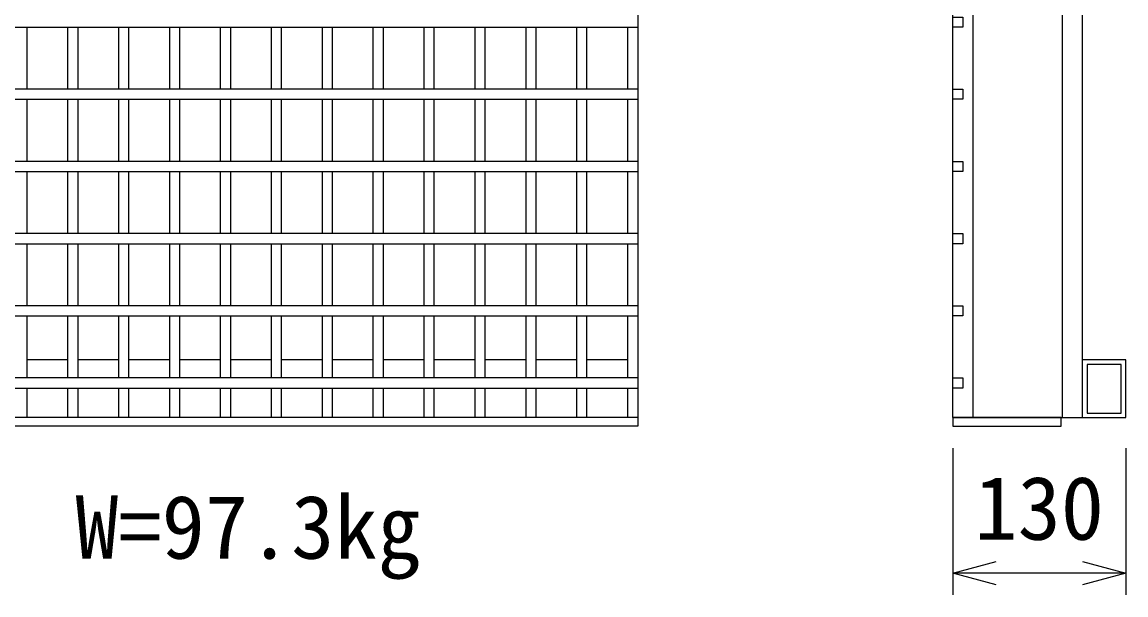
# Model space of a CAD drawing. Units: millimetres, scale not verified. Extents: x -33600 to 33600, y -11880 to 11880.
# Drawn here: x -17443 to -16678, y -6077 to -5680 of the extents above; entities that cross this region are included whole.
import ezdxf
from ezdxf.enums import TextEntityAlignment as Align

# ---------------------------------------------------------------- set-up
doc = ezdxf.new("R2010")
doc.units = ezdxf.units.MM
doc.header["$LTSCALE"] = 40
doc.layers.add('0-0_DIM', color=7, linetype='Continuous', lineweight=25)
doc.layers.add('0-2_HATCH', color=6, linetype='Continuous', lineweight=25)
doc.styles.add('ＭＳ ゴシック', font='')
doc.styles.get('ＭＳ ゴシック').set_extended_font_data('MS Gothic')

msp = doc.modelspace()

# ---------------------------------------------------------------- linework, layer by layer
at = {"layer": '0-0_DIM'}
for p, q in [((-16797.5, -5975.68), (-16797.5, -6077.27)), ((-16677.5, -5975.68), (-16677.5, -6077.27)), ((-16677.5, -6062.27), (-16797.5, -6062.27))]:
    msp.add_line(p, q, dxfattribs=at)
for points in [[(-16767.5, -6070.3), (-16797.5, -6062.27), (-16767.5, -6054.23)], [(-16707.5, -6054.23), (-16677.5, -6062.27), (-16707.5, -6070.3)]]:
    msp.add_lwpolyline(points, dxfattribs=at)
at = {"layer": '0-2_HATCH'}
for p, q in [((-17015.84, -5250.46), (-17015.84, -5960.46)), ((-16797.5, -5954.46), (-16797.5, -5256.46)), ((-16783.5, -5954.46), (-16783.5, -5256.46)), ((-16721.5, -5954.46), (-16721.5, -5256.46)), ((-16707.5, -5954.46), (-16707.5, -5256.46)), ((-18010.84, -5683.96), (-17015.84, -5683.96)), ((-17439.27, -5726.96), (-17439.27, -5683.96)), ((-17410.98, -5726.96), (-17410.98, -5683.96)), ((-17403.98, -5726.96), (-17403.98, -5683.96)), ((-17375.7, -5726.96), (-17375.7, -5683.96)), ((-17368.7, -5726.96), (-17368.7, -5683.96)), ((-17340.41, -5726.96), (-17340.41, -5683.96)), ((-17333.41, -5726.96), (-17333.41, -5683.96)), ((-17305.13, -5726.96), (-17305.13, -5683.96)), ((-17298.13, -5726.96), (-17298.13, -5683.96)), ((-17269.84, -5726.96), (-17269.84, -5683.96)), ((-17262.84, -5726.96), (-17262.84, -5683.96)), ((-17234.56, -5726.96), (-17234.56, -5683.96)), ((-17227.56, -5726.96), (-17227.56, -5683.96)), ((-17199.27, -5726.96), (-17199.27, -5683.96)), ((-17192.27, -5726.96), (-17192.27, -5683.96)), ((-17163.98, -5726.96), (-17163.98, -5683.96)), ((-17156.98, -5726.96), (-17156.98, -5683.96)), ((-17128.7, -5726.96), (-17128.7, -5683.96)), ((-17121.7, -5726.96), (-17121.7, -5683.96)), ((-17093.41, -5726.96), (-17093.41, -5683.96)), ((-17086.41, -5726.96), (-17086.41, -5683.96)), ((-17058.13, -5726.96), (-17058.13, -5683.96)), ((-17051.13, -5726.96), (-17051.13, -5683.96)), ((-17022.84, -5726.96), (-17022.84, -5683.96)), ((-17015.84, -5726.96), (-18010.84, -5726.96)), ((-18010.84, -5733.96), (-17015.84, -5733.96)), ((-17439.27, -5776.96), (-17439.27, -5733.96)), ((-17410.98, -5776.96), (-17410.98, -5733.96)), ((-17403.98, -5776.96), (-17403.98, -5733.96)), ((-17375.7, -5776.96), (-17375.7, -5733.96)), ((-17368.7, -5776.96), (-17368.7, -5733.96)), ((-17340.41, -5776.96), (-17340.41, -5733.96)), ((-17333.41, -5776.96), (-17333.41, -5733.96)), ((-17305.13, -5776.96), (-17305.13, -5733.96)), ((-17298.13, -5776.96), (-17298.13, -5733.96)), ((-17269.84, -5776.96), (-17269.84, -5733.96)), ((-17262.84, -5776.96), (-17262.84, -5733.96)), ((-17234.56, -5776.96), (-17234.56, -5733.96)), ((-17227.56, -5776.96), (-17227.56, -5733.96)), ((-17199.27, -5776.96), (-17199.27, -5733.96)), ((-17192.27, -5776.96), (-17192.27, -5733.96)), ((-17163.98, -5776.96), (-17163.98, -5733.96)), ((-17156.98, -5776.96), (-17156.98, -5733.96)), ((-17128.7, -5776.96), (-17128.7, -5733.96)), ((-17121.7, -5776.96), (-17121.7, -5733.96)), ((-17093.41, -5776.96), (-17093.41, -5733.96)), ((-17086.41, -5776.96), (-17086.41, -5733.96)), ((-17058.13, -5776.96), (-17058.13, -5733.96)), ((-17051.13, -5776.96), (-17051.13, -5733.96)), ((-17022.84, -5776.96), (-17022.84, -5733.96)), ((-17015.84, -5776.96), (-18010.84, -5776.96)), ((-18010.84, -5783.96), (-17015.84, -5783.96)), ((-17439.27, -5826.96), (-17439.27, -5783.96)), ((-17410.98, -5826.96), (-17410.98, -5783.96)), ((-17403.98, -5826.96), (-17403.98, -5783.96)), ((-17375.7, -5826.96), (-17375.7, -5783.96)), ((-17368.7, -5826.96), (-17368.7, -5783.96)), ((-17340.41, -5826.96), (-17340.41, -5783.96)), ((-17333.41, -5826.96), (-17333.41, -5783.96)), ((-17305.13, -5826.96), (-17305.13, -5783.96)), ((-17298.13, -5826.96), (-17298.13, -5783.96)), ((-17269.84, -5826.96), (-17269.84, -5783.96)), ((-17262.84, -5826.96), (-17262.84, -5783.96)), ((-17234.56, -5826.96), (-17234.56, -5783.96)), ((-17227.56, -5826.96), (-17227.56, -5783.96)), ((-17199.27, -5826.96), (-17199.27, -5783.96)), ((-17192.27, -5826.96), (-17192.27, -5783.96)), ((-17163.98, -5826.96), (-17163.98, -5783.96)), ((-17156.98, -5826.96), (-17156.98, -5783.96)), ((-17128.7, -5826.96), (-17128.7, -5783.96)), ((-17121.7, -5826.96), (-17121.7, -5783.96)), ((-17093.41, -5826.96), (-17093.41, -5783.96)), ((-17086.41, -5826.96), (-17086.41, -5783.96)), ((-17058.13, -5826.96), (-17058.13, -5783.96)), ((-17051.13, -5826.96), (-17051.13, -5783.96)), ((-17022.84, -5826.96), (-17022.84, -5783.96)), ((-17015.84, -5826.96), (-18010.84, -5826.96)), ((-18010.84, -5833.96), (-17015.84, -5833.96)), ((-17439.27, -5876.96), (-17439.27, -5833.96)), ((-17410.98, -5876.96), (-17410.98, -5833.96)), ((-17403.98, -5876.96), (-17403.98, -5833.96)), ((-17375.7, -5876.96), (-17375.7, -5833.96)), ((-17368.7, -5876.96), (-17368.7, -5833.96)), ((-17340.41, -5876.96), (-17340.41, -5833.96)), ((-17333.41, -5876.96), (-17333.41, -5833.96)), ((-17305.13, -5876.96), (-17305.13, -5833.96)), ((-17298.13, -5876.96), (-17298.13, -5833.96)), ((-17269.84, -5876.96), (-17269.84, -5833.96)), ((-17262.84, -5876.96), (-17262.84, -5833.96)), ((-17234.56, -5876.96), (-17234.56, -5833.96)), ((-17227.56, -5876.96), (-17227.56, -5833.96)), ((-17199.27, -5876.96), (-17199.27, -5833.96)), ((-17192.27, -5876.96), (-17192.27, -5833.96)), ((-17163.98, -5876.96), (-17163.98, -5833.96)), ((-17156.98, -5876.96), (-17156.98, -5833.96)), ((-17128.7, -5876.96), (-17128.7, -5833.96)), ((-17121.7, -5876.96), (-17121.7, -5833.96)), ((-17093.41, -5876.96), (-17093.41, -5833.96)), ((-17086.41, -5876.96), (-17086.41, -5833.96)), ((-17058.13, -5876.96), (-17058.13, -5833.96)), ((-17051.13, -5876.96), (-17051.13, -5833.96)), ((-17022.84, -5876.96), (-17022.84, -5833.96)), ((-17015.84, -5876.96), (-18010.84, -5876.96)), ((-18010.84, -5883.96), (-17015.84, -5883.96)), ((-17439.27, -5926.96), (-17439.27, -5883.96)), ((-17410.98, -5926.96), (-17410.98, -5883.96)), ((-17403.98, -5926.96), (-17403.98, -5883.96)), ((-17375.7, -5926.96), (-17375.7, -5883.96)), ((-17368.7, -5926.96), (-17368.7, -5883.96)), ((-17340.41, -5926.96), (-17340.41, -5883.96)), ((-17333.41, -5926.96), (-17333.41, -5883.96)), ((-17305.13, -5926.96), (-17305.13, -5883.96)), ((-17298.13, -5926.96), (-17298.13, -5883.96)), ((-17269.84, -5926.96), (-17269.84, -5883.96)), ((-17262.84, -5926.96), (-17262.84, -5883.96)), ((-17234.56, -5926.96), (-17234.56, -5883.96)), ((-17227.56, -5926.96), (-17227.56, -5883.96)), ((-17199.27, -5926.96), (-17199.27, -5883.96)), ((-17192.27, -5926.96), (-17192.27, -5883.96)), ((-17163.98, -5926.96), (-17163.98, -5883.96)), ((-17156.98, -5926.96), (-17156.98, -5883.96)), ((-17128.7, -5926.96), (-17128.7, -5883.96)), ((-17121.7, -5926.96), (-17121.7, -5883.96)), ((-17093.41, -5926.96), (-17093.41, -5883.96)), ((-17086.41, -5926.96), (-17086.41, -5883.96)), ((-17058.13, -5926.96), (-17058.13, -5883.96)), ((-17051.13, -5926.96), (-17051.13, -5883.96)), ((-17022.84, -5926.96), (-17022.84, -5883.96)), ((-17410.98, -5914.46), (-17439.27, -5914.46)), ((-17375.7, -5914.46), (-17403.98, -5914.46)), ((-17340.41, -5914.46), (-17368.7, -5914.46)), ((-17305.13, -5914.46), (-17333.41, -5914.46)), ((-17269.84, -5914.46), (-17298.13, -5914.46)), ((-17234.56, -5914.46), (-17262.84, -5914.46)), ((-17199.27, -5914.46), (-17227.56, -5914.46)), ((-17163.98, -5914.46), (-17192.27, -5914.46)), ((-17128.7, -5914.46), (-17156.98, -5914.46)), ((-17093.41, -5914.46), (-17121.7, -5914.46)), ((-17058.13, -5914.46), (-17086.41, -5914.46)), ((-17022.84, -5914.46), (-17051.13, -5914.46)), ((-16707.5, -5954.46), (-16707.5, -5914.46)), ((-17015.84, -5926.96), (-18010.84, -5926.96)), ((-18010.84, -5933.96), (-17015.84, -5933.96)), ((-17439.27, -5954.46), (-17439.27, -5933.96)), ((-17410.98, -5954.46), (-17410.98, -5933.96)), ((-17403.98, -5954.46), (-17403.98, -5933.96)), ((-17375.7, -5954.46), (-17375.7, -5933.96)), ((-17368.7, -5954.46), (-17368.7, -5933.96)), ((-17340.41, -5954.46), (-17340.41, -5933.96)), ((-17333.41, -5954.46), (-17333.41, -5933.96)), ((-17305.13, -5954.46), (-17305.13, -5933.96)), ((-17298.13, -5954.46), (-17298.13, -5933.96)), ((-17269.84, -5954.46), (-17269.84, -5933.96)), ((-17262.84, -5954.46), (-17262.84, -5933.96)), ((-17234.56, -5954.46), (-17234.56, -5933.96)), ((-17227.56, -5954.46), (-17227.56, -5933.96)), ((-17199.27, -5954.46), (-17199.27, -5933.96)), ((-17192.27, -5954.46), (-17192.27, -5933.96)), ((-17163.98, -5954.46), (-17163.98, -5933.96)), ((-17156.98, -5954.46), (-17156.98, -5933.96)), ((-17128.7, -5954.46), (-17128.7, -5933.96)), ((-17121.7, -5954.46), (-17121.7, -5933.96)), ((-17093.41, -5954.46), (-17093.41, -5933.96)), ((-17086.41, -5954.46), (-17086.41, -5933.96)), ((-17058.13, -5954.46), (-17058.13, -5933.96)), ((-17051.13, -5954.46), (-17051.13, -5933.96)), ((-17022.84, -5954.46), (-17022.84, -5933.96)), ((-17015.84, -5954.46), (-18010.84, -5954.46)), ((-17015.84, -5960.46), (-18010.84, -5960.46)), ((-16797.5, -5954.46), (-16707.5, -5954.46))]:
    msp.add_line(p, q, dxfattribs=at)
for points in [[(-16797.5, -5683.96), (-16797.5, -5676.96), (-16790.5, -5676.96), (-16790.5, -5683.96)], [(-16797.5, -5733.96), (-16797.5, -5726.96), (-16790.5, -5726.96), (-16790.5, -5733.96)], [(-16797.5, -5783.96), (-16797.5, -5776.96), (-16790.5, -5776.96), (-16790.5, -5783.96)], [(-16797.5, -5833.96), (-16797.5, -5826.96), (-16790.5, -5826.96), (-16790.5, -5833.96)], [(-16797.5, -5883.96), (-16797.5, -5876.96), (-16790.5, -5876.96), (-16790.5, -5883.96)], [(-16704.3, -5951.26), (-16680.7, -5951.26), (-16680.7, -5917.66), (-16704.3, -5917.66)], [(-16797.5, -5933.96), (-16797.5, -5926.96), (-16790.5, -5926.96), (-16790.5, -5933.96)], [(-16797.5, -5960.46), (-16722.5, -5960.46), (-16722.5, -5954.46), (-16797.5, -5954.46)]]:
    msp.add_lwpolyline(points, close=True, dxfattribs=at)
msp.add_lwpolyline([(-16707.5, -5954.46), (-16677.5, -5954.46), (-16677.5, -5914.46), (-16707.5, -5914.46)], dxfattribs=at)

# ---------------------------------------------------------------- texts
at = {"layer": '0-0_DIM', "style": 'ＭＳ ゴシック'}
for s, p in [('130', (-16782.5, -6052.27)), ('参考重量\u3000W=97.3kg', (-17705.85, -6065.39))]:
    msp.add_text(s, height=43.99, dxfattribs=at).set_placement(p, align=Align.BOTTOM_LEFT)

doc.saveas('drawing.dxf')
